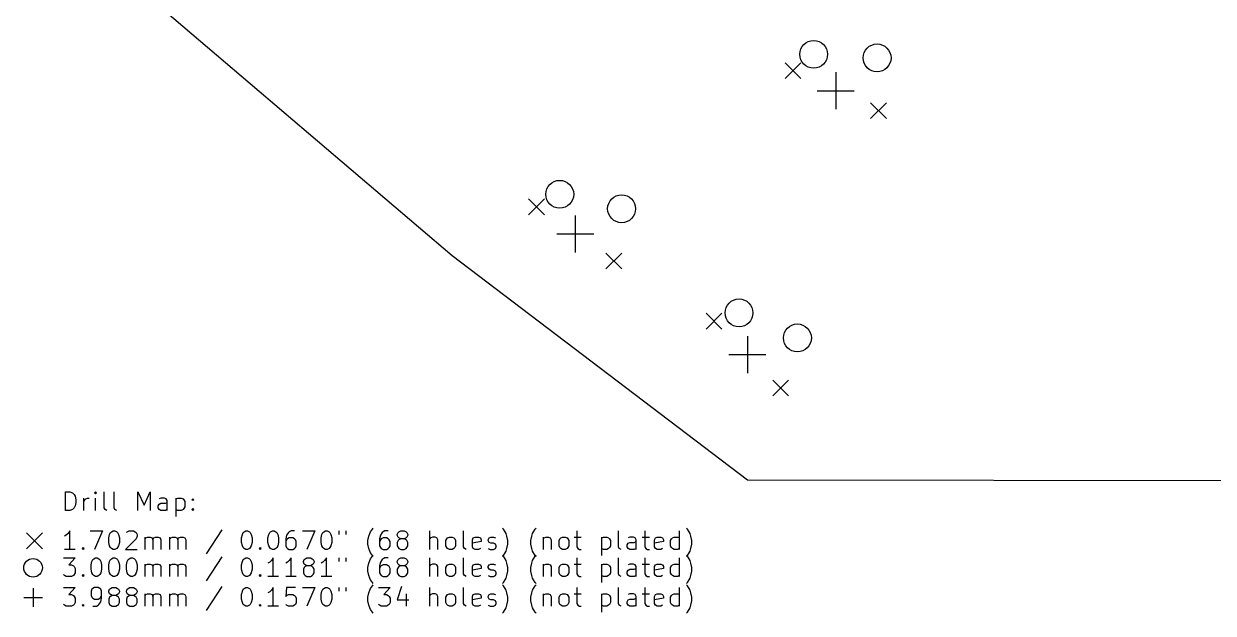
# Model space of a CAD drawing. Extents: x 13 to 269, y -174 to -43.
# Drawn here: x 12.7 to 140.7, y -174.2 to -110.7 of the extents above; entities that cross this region are included whole.
import ezdxf

# ---------------------------------------------------------------- set-up
doc = ezdxf.new("R2010")
doc.units = 0
doc.layers.add('BLACK', color=7, linetype='CONTINUOUS')

msp = doc.modelspace()

# ---------------------------------------------------------------- linework, layer by layer
at = {"layer": 'BLACK', "linetype": 'CONTINUOUS'}
for p, q in [((14.73, -98.14), (58.78, -135.69)), ((94.6242, -114.941), (96.326, -116.643)), ((96.326, -114.941), (94.6242, -116.643)), ((100.079, -115.945), (100.079, -119.933)), ((98.0852, -117.939), (102.073, -117.939)), ((103.832, -119.235), (105.534, -120.937)), ((105.534, -119.235), (103.832, -120.937)), ((67.0191, -129.589), (68.7209, -131.291)), ((68.7209, -129.589), (67.0191, -131.291)), ((72.0313, -131.36), (72.0313, -135.348)), ((70.0374, -133.354), (74.0252, -133.354)), ((58.78, -135.69), (90.57, -159.82)), ((75.3417, -135.417), (77.0435, -137.119)), ((77.0435, -135.417), (75.3417, -137.119)), ((86.1181, -141.897), (87.8199, -143.599)), ((87.8199, -141.897), (86.1181, -143.599)), ((90.5611, -144.346), (90.5611, -148.334)), ((88.5672, -146.34), (92.555, -146.34)), ((93.3023, -149.081), (95.0041, -150.783)), ((95.0041, -149.081), (93.3023, -150.783)), ((90.57, -159.82), (193.43, -159.93)), ((17.1562, -163.105), (17.1562, -161.105)), ((17.1562, -161.105), (17.6324, -161.105)), ((17.6324, -161.105), (17.9181, -161.2)), ((17.9181, -161.2), (18.1086, -161.391)), ((20.3943, -161.105), (20.299, -161.2)), ((20.299, -161.2), (20.3943, -161.296)), ((20.4895, -161.2), (20.3943, -161.105)), ((20.3943, -161.105), (20.3943, -161.296)), ((20.3943, -161.296), (20.4895, -161.2)), ((21.3467, -162.82), (21.3467, -161.105)), ((22.3943, -162.82), (22.3943, -161.105)), ((24.9657, -163.105), (24.9657, -161.105)), ((24.9657, -161.105), (25.6324, -162.534)), ((25.6324, -162.534), (26.299, -161.105)), ((26.299, -161.105), (26.299, -163.105)), ((18.1086, -161.391), (18.2038, -161.581)), ((18.2038, -161.581), (18.299, -161.962)), ((18.299, -162.248), (18.2038, -162.629)), ((18.299, -161.962), (18.299, -162.248)), ((19.1562, -163.105), (19.1562, -161.772)), ((19.1562, -162.153), (19.2514, -161.962)), ((19.2514, -161.962), (19.3467, -161.867)), ((19.3467, -161.867), (19.5371, -161.772)), ((19.5371, -161.772), (19.7276, -161.772)), ((20.3943, -163.105), (20.3943, -161.772)), ((27.1562, -162.629), (27.2514, -162.439)), ((27.4419, -161.772), (27.2514, -161.867)), ((27.2514, -162.439), (27.4419, -162.343)), ((27.8229, -161.772), (27.4419, -161.772)), ((27.4419, -162.343), (27.9181, -162.343)), ((28.0133, -161.867), (27.8229, -161.772)), ((27.9181, -162.343), (28.1086, -162.248)), ((28.1086, -162.058), (28.0133, -161.867)), ((28.1086, -163.105), (28.1086, -162.058)), ((29.061, -161.772), (29.061, -163.772)), ((29.061, -161.867), (29.2514, -161.772)), ((29.2514, -161.772), (29.6324, -161.772)), ((29.6324, -161.772), (29.8229, -161.867)), ((29.8229, -161.867), (29.9181, -161.962)), ((29.9181, -161.962), (30.0133, -162.153)), ((30.0133, -162.153), (30.0133, -162.724)), ((30.7752, -161.962), (30.8705, -161.867)), ((30.8705, -162.058), (30.7752, -161.962)), ((30.8705, -161.867), (30.9657, -161.962)), ((30.8705, -161.867), (30.8705, -162.058)), ((30.9657, -161.962), (30.8705, -162.058)), ((17.6324, -163.105), (17.1562, -163.105)), ((17.9181, -163.01), (17.6324, -163.105)), ((18.1086, -162.82), (17.9181, -163.01)), ((18.2038, -162.629), (18.1086, -162.82)), ((21.4419, -163.01), (21.3467, -162.82)), ((21.6324, -163.105), (21.4419, -163.01)), ((22.4895, -163.01), (22.3943, -162.82)), ((22.68, -163.105), (22.4895, -163.01)), ((27.1562, -162.82), (27.1562, -162.629)), ((27.2514, -163.01), (27.1562, -162.82)), ((27.4419, -163.105), (27.2514, -163.01)), ((27.9181, -163.105), (27.4419, -163.105)), ((28.1086, -163.01), (27.9181, -163.105)), ((29.2514, -163.105), (29.061, -163.01)), ((29.6324, -163.105), (29.2514, -163.105)), ((29.8229, -163.01), (29.6324, -163.105)), ((29.9181, -162.915), (29.8229, -163.01)), ((30.0133, -162.724), (29.9181, -162.915)), ((30.7752, -163.01), (30.8705, -162.915)), ((30.8705, -163.105), (30.7752, -163.01)), ((30.8705, -162.915), (30.9657, -163.01)), ((30.8705, -162.915), (30.8705, -163.105)), ((30.9657, -163.01), (30.8705, -163.105)), ((50.0133, -165.4), (50.2038, -165.115)), ((50.2038, -165.115), (50.2991, -165.02)), ((64.2991, -165.115), (64.2038, -165.02)), ((64.4895, -165.4), (64.2991, -165.115)), ((67.5371, -165.4), (67.7276, -165.115)), ((67.7276, -165.115), (67.8229, -165.02)), ((84.1086, -165.115), (84.0133, -165.02)), ((84.2991, -165.4), (84.1086, -165.115)), ((12.9782, -165.529), (14.68, -167.231)), ((14.68, -165.529), (12.9782, -167.231)), ((17.2514, -165.781), (17.061, -165.877)), ((17.4419, -165.591), (17.2514, -165.781)), ((17.6324, -165.305), (17.4419, -165.591)), ((17.6324, -167.305), (17.6324, -165.305)), ((19.8229, -165.305), (21.1562, -165.305)), ((21.1562, -165.305), (20.299, -167.305)), ((21.8229, -166.067), (21.9181, -165.686)), ((21.8229, -166.543), (21.8229, -166.067)), ((21.9181, -165.686), (22.0133, -165.496)), ((22.0133, -165.496), (22.1086, -165.4)), ((22.1086, -165.4), (22.299, -165.305)), ((22.299, -165.305), (22.4895, -165.305)), ((22.4895, -165.305), (22.68, -165.4)), ((22.68, -165.4), (22.7752, -165.496)), ((22.7752, -165.496), (22.8705, -165.686)), ((22.8705, -165.686), (22.9657, -166.067)), ((22.9657, -166.067), (22.9657, -166.543)), ((24.7752, -166.162), (23.6324, -167.305)), ((23.7276, -165.496), (23.8229, -165.4)), ((23.8229, -165.4), (24.0133, -165.305)), ((24.0133, -165.305), (24.4895, -165.305)), ((24.4895, -165.305), (24.68, -165.4)), ((24.68, -165.4), (24.7752, -165.496)), ((24.7752, -165.496), (24.8705, -165.686)), ((24.8705, -165.877), (24.7752, -166.162)), ((24.8705, -165.686), (24.8705, -165.877)), ((25.7276, -167.305), (25.7276, -165.972)), ((25.7276, -166.162), (25.8229, -166.067)), ((25.8229, -166.067), (26.0133, -165.972)), ((26.0133, -165.972), (26.299, -165.972)), ((26.299, -165.972), (26.4895, -166.067)), ((26.4895, -166.067), (26.5848, -166.258)), ((26.5848, -166.258), (26.68, -166.067)), ((26.5848, -166.258), (26.5848, -167.305)), ((26.68, -166.067), (26.8705, -165.972)), ((26.8705, -165.972), (27.1562, -165.972)), ((27.1562, -165.972), (27.3467, -166.067)), ((27.3467, -166.067), (27.4419, -166.258)), ((27.4419, -166.258), (27.4419, -167.305)), ((28.3943, -167.305), (28.3943, -165.972)), ((28.3943, -166.162), (28.4895, -166.067)), ((28.4895, -166.067), (28.68, -165.972)), ((28.68, -165.972), (28.9657, -165.972)), ((28.9657, -165.972), (29.1562, -166.067)), ((29.1562, -166.067), (29.2514, -166.258)), ((29.2514, -166.258), (29.3467, -166.067)), ((29.2514, -166.258), (29.2514, -167.305)), ((29.3467, -166.067), (29.5371, -165.972)), ((29.5371, -165.972), (29.8229, -165.972)), ((29.8229, -165.972), (30.0133, -166.067)), ((30.0133, -166.067), (30.1086, -166.258)), ((30.1086, -166.258), (30.1086, -167.305)), ((34.0133, -165.21), (32.299, -167.781)), ((36.1086, -166.067), (36.2038, -165.686)), ((36.1086, -166.543), (36.1086, -166.067)), ((36.2038, -165.686), (36.299, -165.496)), ((36.299, -165.496), (36.3943, -165.4)), ((36.3943, -165.4), (36.5848, -165.305)), ((36.5848, -165.305), (36.7752, -165.305)), ((36.7752, -165.305), (36.9657, -165.4)), ((36.9657, -165.4), (37.061, -165.496)), ((37.061, -165.496), (37.1562, -165.686)), ((37.1562, -165.686), (37.2514, -166.067)), ((37.2514, -166.067), (37.2514, -166.543)), ((38.9657, -166.067), (39.061, -165.686)), ((38.9657, -166.543), (38.9657, -166.067)), ((39.061, -165.686), (39.1562, -165.496)), ((39.1562, -165.496), (39.2514, -165.4)), ((39.2514, -165.4), (39.4419, -165.305)), ((39.4419, -165.305), (39.6324, -165.305)), ((39.6324, -165.305), (39.8229, -165.4)), ((39.8229, -165.4), (39.9181, -165.496)), ((39.9181, -165.496), (40.0133, -165.686)), ((40.0133, -165.686), (40.1086, -166.067)), ((40.1086, -166.067), (40.1086, -166.543)), ((40.9657, -165.781), (40.8705, -166.162)), ((40.8705, -166.162), (40.8705, -166.924)), ((40.9657, -166.258), (40.8705, -166.448)), ((41.1562, -165.496), (40.9657, -165.781)), ((41.061, -166.162), (40.9657, -166.258)), ((41.2514, -166.067), (41.061, -166.162)), ((41.2514, -165.4), (41.1562, -165.496)), ((41.4419, -165.305), (41.2514, -165.4)), ((41.6324, -166.067), (41.2514, -166.067)), ((41.8229, -165.305), (41.4419, -165.305)), ((41.8229, -166.162), (41.6324, -166.067)), ((41.9181, -166.258), (41.8229, -166.162)), ((42.0133, -166.448), (41.9181, -166.258)), ((42.68, -165.305), (44.0133, -165.305)), ((44.0133, -165.305), (43.1562, -167.305)), ((44.68, -166.067), (44.7752, -165.686)), ((44.68, -166.543), (44.68, -166.067)), ((44.7752, -165.686), (44.8705, -165.496)), ((44.8705, -165.496), (44.9657, -165.4)), ((44.9657, -165.4), (45.1562, -165.305)), ((45.1562, -165.305), (45.3467, -165.305)), ((45.3467, -165.305), (45.5371, -165.4)), ((45.5371, -165.4), (45.6324, -165.496)), ((45.6324, -165.496), (45.7276, -165.686)), ((45.7276, -165.686), (45.8229, -166.067)), ((45.8229, -166.067), (45.8229, -166.543)), ((46.5848, -165.305), (46.5848, -165.686)), ((47.3467, -165.305), (47.3467, -165.686)), ((49.7276, -166.353), (49.8229, -165.877)), ((49.7276, -166.734), (49.7276, -166.353)), ((49.8229, -165.877), (49.9181, -165.591)), ((49.9181, -165.591), (50.0133, -165.4)), ((51.061, -165.781), (50.9657, -166.162)), ((50.9657, -166.162), (50.9657, -166.924)), ((51.061, -166.258), (50.9657, -166.448)), ((51.2514, -165.496), (51.061, -165.781)), ((51.1562, -166.162), (51.061, -166.258)), ((51.3467, -166.067), (51.1562, -166.162)), ((51.3467, -165.4), (51.2514, -165.496)), ((51.5371, -165.305), (51.3467, -165.4)), ((51.7276, -166.067), (51.3467, -166.067)), ((51.9181, -165.305), (51.5371, -165.305)), ((51.9181, -166.162), (51.7276, -166.067)), ((52.0133, -166.258), (51.9181, -166.162)), ((52.1086, -166.448), (52.0133, -166.258)), ((52.8705, -165.686), (52.9657, -165.496)), ((52.8705, -165.781), (52.8705, -165.686)), ((52.9657, -165.972), (52.8705, -165.781)), ((52.9657, -166.353), (52.8705, -166.543)), ((52.9657, -165.496), (53.061, -165.4)), ((53.061, -166.067), (52.9657, -165.972)), ((53.061, -166.258), (52.9657, -166.353)), ((53.061, -165.4), (53.2514, -165.305)), ((53.2514, -166.162), (53.061, -166.067)), ((53.2514, -166.162), (53.061, -166.258)), ((53.2514, -165.305), (53.6324, -165.305)), ((53.6324, -166.162), (53.2514, -166.162)), ((53.6324, -165.305), (53.8229, -165.4)), ((53.8229, -166.067), (53.6324, -166.162)), ((53.8229, -166.258), (53.6324, -166.162)), ((53.8229, -165.4), (53.9181, -165.496)), ((53.9181, -165.972), (53.8229, -166.067)), ((53.9181, -166.353), (53.8229, -166.258)), ((53.9181, -165.496), (54.0133, -165.686)), ((54.0133, -165.781), (53.9181, -165.972)), ((54.0133, -166.543), (53.9181, -166.353)), ((54.0133, -165.686), (54.0133, -165.781)), ((56.3943, -167.305), (56.3943, -165.305)), ((56.4895, -166.067), (56.3943, -166.162)), ((56.68, -165.972), (56.4895, -166.067)), ((56.9657, -165.972), (56.68, -165.972)), ((57.1562, -166.067), (56.9657, -165.972)), ((57.2514, -166.258), (57.1562, -166.067)), ((57.2514, -167.305), (57.2514, -166.258)), ((58.1086, -166.353), (58.2038, -166.162)), ((58.1086, -166.924), (58.1086, -166.353)), ((58.2038, -166.162), (58.2991, -166.067)), ((58.2991, -166.067), (58.4895, -165.972)), ((58.4895, -165.972), (58.7752, -165.972)), ((58.7752, -165.972), (58.9657, -166.067)), ((58.9657, -166.067), (59.061, -166.162)), ((59.061, -166.162), (59.1562, -166.353)), ((59.1562, -166.353), (59.1562, -166.924)), ((60.0133, -167.02), (60.0133, -165.305)), ((60.9657, -166.258), (61.061, -166.067)), ((60.9657, -167.02), (60.9657, -166.258)), ((61.061, -166.067), (61.2514, -165.972)), ((61.2514, -165.972), (61.6324, -165.972)), ((61.6324, -165.972), (61.8229, -166.067)), ((61.8229, -166.067), (61.9181, -166.258)), ((61.9181, -166.258), (61.9181, -166.448)), ((62.68, -166.258), (62.7752, -166.067)), ((62.68, -166.353), (62.68, -166.258)), ((62.7752, -166.543), (62.68, -166.353)), ((62.7752, -166.067), (62.9657, -165.972)), ((62.9657, -165.972), (63.2514, -165.972)), ((63.2514, -165.972), (63.4419, -166.067)), ((64.5848, -165.591), (64.4895, -165.4)), ((64.68, -165.877), (64.5848, -165.591)), ((64.7752, -166.353), (64.68, -165.877)), ((64.7752, -166.734), (64.7752, -166.353)), ((67.2514, -166.353), (67.3467, -165.877)), ((67.2514, -166.734), (67.2514, -166.353)), ((67.3467, -165.877), (67.4419, -165.591)), ((67.4419, -165.591), (67.5371, -165.4)), ((68.5848, -165.972), (68.5848, -167.305)), ((68.5848, -166.162), (68.68, -166.067)), ((68.68, -166.067), (68.8705, -165.972)), ((68.8705, -165.972), (69.1562, -165.972)), ((69.1562, -165.972), (69.3467, -166.067)), ((69.3467, -166.067), (69.4419, -166.258)), ((69.4419, -166.258), (69.4419, -167.305)), ((70.2991, -166.353), (70.3943, -166.162)), ((70.2991, -166.924), (70.2991, -166.353)), ((70.3943, -166.162), (70.4895, -166.067)), ((70.4895, -166.067), (70.68, -165.972)), ((70.68, -165.972), (70.9657, -165.972)), ((70.9657, -165.972), (71.1562, -166.067)), ((71.1562, -166.067), (71.2514, -166.162)), ((71.2514, -166.162), (71.3467, -166.353)), ((71.3467, -166.353), (71.3467, -166.924)), ((71.9181, -165.972), (72.68, -165.972)), ((72.2038, -165.305), (72.2038, -167.02)), ((74.8705, -165.972), (74.8705, -167.972)), ((74.8705, -166.067), (75.061, -165.972)), ((75.061, -165.972), (75.4419, -165.972)), ((75.4419, -165.972), (75.6324, -166.067)), ((75.6324, -166.067), (75.7276, -166.162)), ((75.7276, -166.162), (75.8229, -166.353)), ((75.8229, -166.353), (75.8229, -166.924)), ((76.68, -167.02), (76.68, -165.305)), ((77.9181, -165.972), (77.7276, -166.067)), ((78.2991, -165.972), (77.9181, -165.972)), ((78.4895, -166.067), (78.2991, -165.972)), ((78.5848, -166.258), (78.4895, -166.067)), ((78.5848, -167.305), (78.5848, -166.258)), ((79.2514, -165.972), (80.0133, -165.972)), ((79.5371, -165.305), (79.5371, -167.02)), ((80.5848, -166.258), (80.68, -166.067)), ((80.5848, -167.02), (80.5848, -166.258)), ((80.68, -166.067), (80.8705, -165.972)), ((80.8705, -165.972), (81.2514, -165.972)), ((81.2514, -165.972), (81.4419, -166.067)), ((81.4419, -166.067), (81.5371, -166.258)), ((81.5371, -166.258), (81.5371, -166.448)), ((82.2991, -166.353), (82.3943, -166.162)), ((82.2991, -166.924), (82.2991, -166.353)), ((82.3943, -166.162), (82.4895, -166.067)), ((82.4895, -166.067), (82.68, -165.972)), ((82.68, -165.972), (83.061, -165.972)), ((83.061, -165.972), (83.2514, -166.067)), ((83.2514, -167.305), (83.2514, -165.305)), ((84.3943, -165.591), (84.2991, -165.4)), ((84.4895, -165.877), (84.3943, -165.591)), ((84.5848, -166.353), (84.4895, -165.877)), ((84.5848, -166.734), (84.5848, -166.353)), ((18.2038, -167.305), (17.061, -167.305)), ((18.9657, -167.21), (19.061, -167.115)), ((19.061, -167.305), (18.9657, -167.21)), ((19.061, -167.115), (19.1562, -167.21)), ((19.061, -167.115), (19.061, -167.305)), ((19.1562, -167.21), (19.061, -167.305)), ((21.9181, -166.924), (21.8229, -166.543)), ((22.0133, -167.115), (21.9181, -166.924)), ((22.1086, -167.21), (22.0133, -167.115)), ((22.299, -167.305), (22.1086, -167.21)), ((22.4895, -167.305), (22.299, -167.305)), ((22.68, -167.21), (22.4895, -167.305)), ((22.7752, -167.115), (22.68, -167.21)), ((22.8705, -166.924), (22.7752, -167.115)), ((22.9657, -166.543), (22.8705, -166.924)), ((23.6324, -167.305), (24.8705, -167.305)), ((36.2038, -166.924), (36.1086, -166.543)), ((36.299, -167.115), (36.2038, -166.924)), ((36.3943, -167.21), (36.299, -167.115)), ((36.5848, -167.305), (36.3943, -167.21)), ((36.7752, -167.305), (36.5848, -167.305)), ((36.9657, -167.21), (36.7752, -167.305)), ((37.061, -167.115), (36.9657, -167.21)), ((37.1562, -166.924), (37.061, -167.115)), ((37.2514, -166.543), (37.1562, -166.924)), ((38.0133, -167.21), (38.1086, -167.115)), ((38.1086, -167.305), (38.0133, -167.21)), ((38.1086, -167.115), (38.2038, -167.21)), ((38.1086, -167.115), (38.1086, -167.305)), ((38.2038, -167.21), (38.1086, -167.305)), ((39.061, -166.924), (38.9657, -166.543)), ((39.1562, -167.115), (39.061, -166.924)), ((39.2514, -167.21), (39.1562, -167.115)), ((39.4419, -167.305), (39.2514, -167.21)), ((39.6324, -167.305), (39.4419, -167.305)), ((39.8229, -167.21), (39.6324, -167.305)), ((39.9181, -167.115), (39.8229, -167.21)), ((40.0133, -166.924), (39.9181, -167.115)), ((40.1086, -166.543), (40.0133, -166.924)), ((40.8705, -166.924), (40.9657, -167.115)), ((40.9657, -167.115), (41.061, -167.21)), ((41.061, -167.21), (41.2514, -167.305)), ((41.2514, -167.305), (41.6324, -167.305)), ((41.6324, -167.305), (41.8229, -167.21)), ((41.8229, -167.21), (41.9181, -167.115)), ((41.9181, -167.115), (42.0133, -166.924)), ((42.0133, -166.924), (42.0133, -166.448)), ((44.7752, -166.924), (44.68, -166.543)), ((44.8705, -167.115), (44.7752, -166.924)), ((44.9657, -167.21), (44.8705, -167.115)), ((45.1562, -167.305), (44.9657, -167.21)), ((45.3467, -167.305), (45.1562, -167.305)), ((45.5371, -167.21), (45.3467, -167.305)), ((45.6324, -167.115), (45.5371, -167.21)), ((45.7276, -166.924), (45.6324, -167.115)), ((45.8229, -166.543), (45.7276, -166.924)), ((49.8229, -167.21), (49.7276, -166.734)), ((49.9181, -167.496), (49.8229, -167.21)), ((50.0133, -167.686), (49.9181, -167.496)), ((50.2038, -167.972), (50.0133, -167.686)), ((50.9657, -166.924), (51.061, -167.115)), ((51.061, -167.115), (51.1562, -167.21)), ((51.1562, -167.21), (51.3467, -167.305)), ((51.3467, -167.305), (51.7276, -167.305)), ((51.7276, -167.305), (51.9181, -167.21)), ((51.9181, -167.21), (52.0133, -167.115)), ((52.0133, -167.115), (52.1086, -166.924)), ((52.1086, -166.924), (52.1086, -166.448)), ((52.8705, -166.543), (52.8705, -166.924)), ((52.8705, -166.924), (52.9657, -167.115)), ((52.9657, -167.115), (53.061, -167.21)), ((53.061, -167.21), (53.2514, -167.305)), ((53.2514, -167.305), (53.6324, -167.305)), ((53.6324, -167.305), (53.8229, -167.21)), ((53.8229, -167.21), (53.9181, -167.115)), ((53.9181, -167.115), (54.0133, -166.924)), ((54.0133, -166.924), (54.0133, -166.543)), ((58.2038, -167.115), (58.1086, -166.924)), ((58.2991, -167.21), (58.2038, -167.115)), ((58.4895, -167.305), (58.2991, -167.21)), ((58.7752, -167.305), (58.4895, -167.305)), ((58.9657, -167.21), (58.7752, -167.305)), ((59.061, -167.115), (58.9657, -167.21)), ((59.1562, -166.924), (59.061, -167.115)), ((60.1086, -167.21), (60.0133, -167.02)), ((60.2991, -167.305), (60.1086, -167.21)), ((61.9181, -166.448), (60.9657, -166.639)), ((61.061, -167.21), (60.9657, -167.02)), ((61.2514, -167.305), (61.061, -167.21)), ((61.6324, -167.305), (61.2514, -167.305)), ((61.8229, -167.21), (61.6324, -167.305)), ((62.68, -167.21), (62.8705, -167.305)), ((62.9657, -166.639), (62.7752, -166.543)), ((62.8705, -167.305), (63.2514, -167.305)), ((63.2514, -166.639), (62.9657, -166.639)), ((63.4419, -166.734), (63.2514, -166.639)), ((63.2514, -167.305), (63.4419, -167.21)), ((63.5371, -166.924), (63.4419, -166.734)), ((63.4419, -167.21), (63.5371, -167.02)), ((63.5371, -167.02), (63.5371, -166.924)), ((64.2991, -167.972), (64.4895, -167.686)), ((64.4895, -167.686), (64.5848, -167.496)), ((64.5848, -167.496), (64.68, -167.21)), ((64.68, -167.21), (64.7752, -166.734)), ((67.3467, -167.21), (67.2514, -166.734)), ((67.4419, -167.496), (67.3467, -167.21)), ((67.5371, -167.686), (67.4419, -167.496)), ((67.7276, -167.972), (67.5371, -167.686)), ((70.3943, -167.115), (70.2991, -166.924)), ((70.4895, -167.21), (70.3943, -167.115)), ((70.68, -167.305), (70.4895, -167.21)), ((70.9657, -167.305), (70.68, -167.305)), ((71.1562, -167.21), (70.9657, -167.305)), ((71.2514, -167.115), (71.1562, -167.21)), ((71.3467, -166.924), (71.2514, -167.115)), ((72.2038, -167.02), (72.2991, -167.21)), ((72.2991, -167.21), (72.4895, -167.305)), ((72.4895, -167.305), (72.68, -167.305)), ((75.061, -167.305), (74.8705, -167.21)), ((75.4419, -167.305), (75.061, -167.305)), ((75.6324, -167.21), (75.4419, -167.305)), ((75.7276, -167.115), (75.6324, -167.21)), ((75.8229, -166.924), (75.7276, -167.115)), ((76.7752, -167.21), (76.68, -167.02)), ((76.9657, -167.305), (76.7752, -167.21)), ((77.6324, -166.829), (77.7276, -166.639)), ((77.6324, -167.02), (77.6324, -166.829)), ((77.7276, -167.21), (77.6324, -167.02)), ((77.7276, -166.639), (77.9181, -166.543)), ((77.9181, -167.305), (77.7276, -167.21)), ((77.9181, -166.543), (78.3943, -166.543)), ((78.3943, -167.305), (77.9181, -167.305)), ((78.3943, -166.543), (78.5848, -166.448)), ((78.5848, -167.21), (78.3943, -167.305)), ((79.5371, -167.02), (79.6324, -167.21)), ((79.6324, -167.21), (79.8229, -167.305)), ((79.8229, -167.305), (80.0133, -167.305)), ((81.5371, -166.448), (80.5848, -166.639)), ((80.68, -167.21), (80.5848, -167.02)), ((80.8705, -167.305), (80.68, -167.21)), ((81.2514, -167.305), (80.8705, -167.305)), ((81.4419, -167.21), (81.2514, -167.305)), ((82.3943, -167.115), (82.2991, -166.924)), ((82.4895, -167.21), (82.3943, -167.115)), ((82.68, -167.305), (82.4895, -167.21)), ((83.061, -167.305), (82.68, -167.305)), ((83.2514, -167.21), (83.061, -167.305)), ((84.1086, -167.972), (84.2991, -167.686)), ((84.2991, -167.686), (84.3943, -167.496)), ((84.3943, -167.496), (84.4895, -167.21)), ((84.4895, -167.21), (84.5848, -166.734)), ((16.9657, -168.207), (18.2038, -168.207)), ((18.2038, -168.207), (17.5371, -168.969)), ((17.5371, -168.969), (17.8229, -168.969)), ((17.8229, -168.969), (18.0133, -169.064)), ((19.9181, -168.969), (20.0133, -168.588)), ((19.9181, -169.445), (19.9181, -168.969)), ((20.0133, -168.588), (20.1086, -168.398)), ((20.1086, -168.398), (20.2038, -168.302)), ((20.2038, -168.302), (20.3943, -168.207)), ((20.3943, -168.207), (20.5848, -168.207)), ((20.5848, -168.207), (20.7752, -168.302)), ((20.7752, -168.302), (20.8705, -168.398)), ((20.8705, -168.398), (20.9657, -168.588)), ((20.9657, -168.588), (21.061, -168.969)), ((21.061, -168.969), (21.061, -169.445)), ((21.8229, -168.969), (21.9181, -168.588)), ((21.8229, -169.445), (21.8229, -168.969)), ((21.9181, -168.588), (22.0133, -168.398)), ((22.0133, -168.398), (22.1086, -168.302)), ((22.1086, -168.302), (22.299, -168.207)), ((22.299, -168.207), (22.4895, -168.207)), ((22.4895, -168.207), (22.68, -168.302)), ((22.68, -168.302), (22.7752, -168.398)), ((22.7752, -168.398), (22.8705, -168.588)), ((22.8705, -168.588), (22.9657, -168.969)), ((22.9657, -168.969), (22.9657, -169.445)), ((23.7276, -168.969), (23.8229, -168.588)), ((23.7276, -169.445), (23.7276, -168.969)), ((23.8229, -168.588), (23.9181, -168.398)), ((23.9181, -168.398), (24.0133, -168.302)), ((24.0133, -168.302), (24.2038, -168.207)), ((24.2038, -168.207), (24.3943, -168.207)), ((24.3943, -168.207), (24.5848, -168.302)), ((24.5848, -168.302), (24.68, -168.398)), ((24.68, -168.398), (24.7752, -168.588)), ((24.7752, -168.588), (24.8705, -168.969)), ((24.8705, -168.969), (24.8705, -169.445)), ((25.7276, -170.207), (25.7276, -168.874)), ((25.7276, -169.064), (25.8229, -168.969)), ((25.8229, -168.969), (26.0133, -168.874)), ((26.0133, -168.874), (26.299, -168.874)), ((26.299, -168.874), (26.4895, -168.969)), ((26.4895, -168.969), (26.5848, -169.159)), ((26.5848, -169.159), (26.68, -168.969)), ((26.68, -168.969), (26.8705, -168.874)), ((26.8705, -168.874), (27.1562, -168.874)), ((27.1562, -168.874), (27.3467, -168.969)), ((27.3467, -168.969), (27.4419, -169.159)), ((28.3943, -170.207), (28.3943, -168.874)), ((28.3943, -169.064), (28.4895, -168.969)), ((28.4895, -168.969), (28.68, -168.874)), ((28.68, -168.874), (28.9657, -168.874)), ((28.9657, -168.874), (29.1562, -168.969)), ((29.1562, -168.969), (29.2514, -169.159)), ((29.2514, -169.159), (29.3467, -168.969)), ((29.3467, -168.969), (29.5371, -168.874)), ((29.5371, -168.874), (29.8229, -168.874)), ((29.8229, -168.874), (30.0133, -168.969)), ((30.0133, -168.969), (30.1086, -169.159)), ((34.0133, -168.112), (32.299, -170.683)), ((36.1086, -168.969), (36.2038, -168.588)), ((36.1086, -169.445), (36.1086, -168.969)), ((36.2038, -168.588), (36.299, -168.398)), ((36.299, -168.398), (36.3943, -168.302)), ((36.3943, -168.302), (36.5848, -168.207)), ((36.5848, -168.207), (36.7752, -168.207)), ((36.7752, -168.207), (36.9657, -168.302)), ((36.9657, -168.302), (37.061, -168.398)), ((37.061, -168.398), (37.1562, -168.588)), ((37.1562, -168.588), (37.2514, -168.969)), ((37.2514, -168.969), (37.2514, -169.445)), ((39.1562, -168.683), (38.9657, -168.778)), ((39.3467, -168.493), (39.1562, -168.683)), ((39.5371, -168.207), (39.3467, -168.493)), ((39.5371, -170.207), (39.5371, -168.207)), ((41.061, -168.683), (40.8705, -168.778)), ((41.2514, -168.493), (41.061, -168.683)), ((41.4419, -168.207), (41.2514, -168.493)), ((41.4419, -170.207), (41.4419, -168.207)), ((42.7752, -168.588), (42.8705, -168.398)), ((42.7752, -168.683), (42.7752, -168.588)), ((42.8705, -168.874), (42.7752, -168.683)), ((42.8705, -168.398), (42.9657, -168.302)), ((42.9657, -168.969), (42.8705, -168.874)), ((42.9657, -168.302), (43.1562, -168.207)), ((43.1562, -169.064), (42.9657, -168.969)), ((43.1562, -168.207), (43.5371, -168.207)), ((43.5371, -168.207), (43.7276, -168.302)), ((43.7276, -168.969), (43.5371, -169.064)), ((43.7276, -168.302), (43.8229, -168.398)), ((43.8229, -168.874), (43.7276, -168.969)), ((43.8229, -168.398), (43.9181, -168.588)), ((43.9181, -168.683), (43.8229, -168.874)), ((43.9181, -168.588), (43.9181, -168.683)), ((44.8705, -168.683), (44.68, -168.778)), ((45.061, -168.493), (44.8705, -168.683)), ((45.2514, -168.207), (45.061, -168.493)), ((45.2514, -170.207), (45.2514, -168.207)), ((46.5848, -168.207), (46.5848, -168.588)), ((47.3467, -168.207), (47.3467, -168.588)), ((49.7276, -169.255), (49.8229, -168.778)), ((49.8229, -168.778), (49.9181, -168.493)), ((49.9181, -168.493), (50.0133, -168.302)), ((50.0133, -168.302), (50.2038, -168.017)), ((50.2038, -168.017), (50.2991, -167.921)), ((50.2991, -168.067), (50.2038, -167.972)), ((51.061, -168.683), (50.9657, -169.064)), ((51.2514, -168.398), (51.061, -168.683)), ((51.3467, -168.969), (51.1562, -169.064)), ((51.3467, -168.302), (51.2514, -168.398)), ((51.5371, -168.207), (51.3467, -168.302)), ((51.7276, -168.969), (51.3467, -168.969)), ((51.9181, -168.207), (51.5371, -168.207)), ((51.9181, -169.064), (51.7276, -168.969)), ((52.8705, -168.588), (52.9657, -168.398)), ((52.8705, -168.683), (52.8705, -168.588)), ((52.9657, -168.874), (52.8705, -168.683)), ((52.9657, -168.398), (53.061, -168.302)), ((53.061, -168.969), (52.9657, -168.874)), ((53.061, -168.302), (53.2514, -168.207)), ((53.2514, -169.064), (53.061, -168.969)), ((53.2514, -168.207), (53.6324, -168.207)), ((53.6324, -168.207), (53.8229, -168.302)), ((53.8229, -168.969), (53.6324, -169.064)), ((53.8229, -168.302), (53.9181, -168.398)), ((53.9181, -168.874), (53.8229, -168.969)), ((53.9181, -168.398), (54.0133, -168.588)), ((54.0133, -168.683), (53.9181, -168.874)), ((54.0133, -168.588), (54.0133, -168.683)), ((56.3943, -170.207), (56.3943, -168.207)), ((56.4895, -168.969), (56.3943, -169.064)), ((56.68, -168.874), (56.4895, -168.969)), ((56.9657, -168.874), (56.68, -168.874)), ((57.1562, -168.969), (56.9657, -168.874)), ((57.2514, -169.159), (57.1562, -168.969)), ((58.2038, -169.064), (58.2991, -168.969)), ((58.2991, -168.969), (58.4895, -168.874)), ((58.4895, -168.874), (58.7752, -168.874)), ((58.7752, -168.874), (58.9657, -168.969)), ((58.9657, -168.969), (59.061, -169.064)), ((60.0133, -169.921), (60.0133, -168.207)), ((60.9657, -169.159), (61.061, -168.969)), ((61.061, -168.969), (61.2514, -168.874)), ((61.2514, -168.874), (61.6324, -168.874)), ((61.6324, -168.874), (61.8229, -168.969)), ((61.8229, -168.969), (61.9181, -169.159)), ((62.68, -169.159), (62.7752, -168.969)), ((62.7752, -168.969), (62.9657, -168.874)), ((62.9657, -168.874), (63.2514, -168.874)), ((63.2514, -168.874), (63.4419, -168.969)), ((64.2991, -168.017), (64.2038, -167.921)), ((64.2038, -168.067), (64.2991, -167.972)), ((64.4895, -168.302), (64.2991, -168.017)), ((64.5848, -168.493), (64.4895, -168.302)), ((64.68, -168.778), (64.5848, -168.493)), ((64.7752, -169.255), (64.68, -168.778)), ((67.2514, -169.255), (67.3467, -168.778)), ((67.3467, -168.778), (67.4419, -168.493)), ((67.4419, -168.493), (67.5371, -168.302)), ((67.5371, -168.302), (67.7276, -168.017)), ((67.7276, -168.017), (67.8229, -167.921)), ((67.8229, -168.067), (67.7276, -167.972)), ((68.5848, -168.874), (68.5848, -170.207)), ((68.5848, -169.064), (68.68, -168.969)), ((68.68, -168.969), (68.8705, -168.874)), ((68.8705, -168.874), (69.1562, -168.874)), ((69.1562, -168.874), (69.3467, -168.969)), ((69.3467, -168.969), (69.4419, -169.159)), ((70.3943, -169.064), (70.4895, -168.969)), ((70.4895, -168.969), (70.68, -168.874)), ((70.68, -168.874), (70.9657, -168.874)), ((70.9657, -168.874), (71.1562, -168.969)), ((71.1562, -168.969), (71.2514, -169.064)), ((71.9181, -168.874), (72.68, -168.874)), ((72.2038, -168.207), (72.2038, -169.921)), ((74.8705, -168.874), (74.8705, -170.874)), ((74.8705, -168.969), (75.061, -168.874)), ((75.061, -168.874), (75.4419, -168.874)), ((75.4419, -168.874), (75.6324, -168.969)), ((75.6324, -168.969), (75.7276, -169.064)), ((76.68, -169.921), (76.68, -168.207)), ((77.9181, -168.874), (77.7276, -168.969)), ((78.2991, -168.874), (77.9181, -168.874)), ((78.4895, -168.969), (78.2991, -168.874)), ((78.5848, -169.159), (78.4895, -168.969)), ((79.2514, -168.874), (80.0133, -168.874)), ((79.5371, -168.207), (79.5371, -169.921)), ((80.5848, -169.159), (80.68, -168.969)), ((80.68, -168.969), (80.8705, -168.874)), ((80.8705, -168.874), (81.2514, -168.874)), ((81.2514, -168.874), (81.4419, -168.969)), ((81.4419, -168.969), (81.5371, -169.159)), ((82.3943, -169.064), (82.4895, -168.969)), ((82.4895, -168.969), (82.68, -168.874)), ((82.68, -168.874), (83.061, -168.874)), ((83.061, -168.874), (83.2514, -168.969)), ((83.2514, -170.207), (83.2514, -168.207)), ((84.1086, -168.017), (84.0133, -167.921)), ((84.0133, -168.067), (84.1086, -167.972)), ((84.2991, -168.302), (84.1086, -168.017)), ((84.3943, -168.493), (84.2991, -168.302)), ((84.4895, -168.778), (84.3943, -168.493)), ((84.5848, -169.255), (84.4895, -168.778)), ((17.061, -170.112), (16.9657, -170.017)), ((17.2514, -170.207), (17.061, -170.112)), ((17.8229, -170.207), (17.2514, -170.207)), ((18.0133, -170.112), (17.8229, -170.207)), ((18.0133, -169.064), (18.1086, -169.159)), ((18.1086, -170.017), (18.0133, -170.112)), ((18.1086, -169.159), (18.2038, -169.35)), ((18.2038, -169.826), (18.1086, -170.017)), ((18.2038, -169.35), (18.2038, -169.826)), ((18.9657, -170.112), (19.061, -170.017)), ((19.061, -170.207), (18.9657, -170.112)), ((19.061, -170.017), (19.1562, -170.112)), ((19.061, -170.017), (19.061, -170.207)), ((19.1562, -170.112), (19.061, -170.207)), ((20.0133, -169.826), (19.9181, -169.445)), ((20.1086, -170.017), (20.0133, -169.826)), ((20.2038, -170.112), (20.1086, -170.017)), ((20.3943, -170.207), (20.2038, -170.112)), ((20.5848, -170.207), (20.3943, -170.207)), ((20.7752, -170.112), (20.5848, -170.207)), ((20.8705, -170.017), (20.7752, -170.112)), ((20.9657, -169.826), (20.8705, -170.017)), ((21.061, -169.445), (20.9657, -169.826)), ((21.9181, -169.826), (21.8229, -169.445)), ((22.0133, -170.017), (21.9181, -169.826)), ((22.1086, -170.112), (22.0133, -170.017)), ((22.299, -170.207), (22.1086, -170.112)), ((22.4895, -170.207), (22.299, -170.207)), ((22.68, -170.112), (22.4895, -170.207)), ((22.7752, -170.017), (22.68, -170.112)), ((22.8705, -169.826), (22.7752, -170.017)), ((22.9657, -169.445), (22.8705, -169.826)), ((23.8229, -169.826), (23.7276, -169.445)), ((23.9181, -170.017), (23.8229, -169.826)), ((24.0133, -170.112), (23.9181, -170.017)), ((24.2038, -170.207), (24.0133, -170.112)), ((24.3943, -170.207), (24.2038, -170.207)), ((24.5848, -170.112), (24.3943, -170.207)), ((24.68, -170.017), (24.5848, -170.112)), ((24.7752, -169.826), (24.68, -170.017)), ((24.8705, -169.445), (24.7752, -169.826)), ((26.5848, -169.159), (26.5848, -170.207)), ((27.4419, -169.159), (27.4419, -170.207)), ((29.2514, -169.159), (29.2514, -170.207)), ((30.1086, -169.159), (30.1086, -170.207)), ((36.2038, -169.826), (36.1086, -169.445)), ((36.299, -170.017), (36.2038, -169.826)), ((36.3943, -170.112), (36.299, -170.017)), ((36.5848, -170.207), (36.3943, -170.112)), ((36.7752, -170.207), (36.5848, -170.207)), ((36.9657, -170.112), (36.7752, -170.207)), ((37.061, -170.017), (36.9657, -170.112)), ((37.1562, -169.826), (37.061, -170.017)), ((37.2514, -169.445), (37.1562, -169.826)), ((38.0133, -170.112), (38.1086, -170.017)), ((38.1086, -170.207), (38.0133, -170.112)), ((38.1086, -170.017), (38.2038, -170.112)), ((38.1086, -170.017), (38.1086, -170.207)), ((38.2038, -170.112), (38.1086, -170.207)), ((40.1086, -170.207), (38.9657, -170.207)), ((42.0133, -170.207), (40.8705, -170.207)), ((42.8705, -169.255), (42.7752, -169.445)), ((42.7752, -169.445), (42.7752, -169.826)), ((42.7752, -169.826), (42.8705, -170.017)), ((42.9657, -169.159), (42.8705, -169.255)), ((42.8705, -170.017), (42.9657, -170.112)), ((43.1562, -169.064), (42.9657, -169.159)), ((42.9657, -170.112), (43.1562, -170.207)), ((43.5371, -169.064), (43.1562, -169.064)), ((43.1562, -170.207), (43.5371, -170.207)), ((43.7276, -169.159), (43.5371, -169.064)), ((43.5371, -170.207), (43.7276, -170.112)), ((43.8229, -169.255), (43.7276, -169.159)), ((43.7276, -170.112), (43.8229, -170.017)), ((43.9181, -169.445), (43.8229, -169.255)), ((43.8229, -170.017), (43.9181, -169.826)), ((43.9181, -169.826), (43.9181, -169.445)), ((45.8229, -170.207), (44.68, -170.207)), ((49.7276, -169.636), (49.7276, -169.255)), ((49.8229, -170.112), (49.7276, -169.636)), ((49.9181, -170.398), (49.8229, -170.112)), ((50.9657, -169.064), (50.9657, -169.826)), ((51.061, -169.159), (50.9657, -169.35)), ((50.9657, -169.826), (51.061, -170.017)), ((51.1562, -169.064), (51.061, -169.159)), ((51.061, -170.017), (51.1562, -170.112)), ((51.1562, -170.112), (51.3467, -170.207)), ((51.3467, -170.207), (51.7276, -170.207)), ((51.7276, -170.207), (51.9181, -170.112)), ((52.0133, -169.159), (51.9181, -169.064)), ((51.9181, -170.112), (52.0133, -170.017)), ((52.1086, -169.35), (52.0133, -169.159)), ((52.0133, -170.017), (52.1086, -169.826)), ((52.1086, -169.826), (52.1086, -169.35)), ((52.9657, -169.255), (52.8705, -169.445)), ((52.8705, -169.445), (52.8705, -169.826)), ((52.8705, -169.826), (52.9657, -170.017)), ((53.061, -169.159), (52.9657, -169.255)), ((52.9657, -170.017), (53.061, -170.112)), ((53.2514, -169.064), (53.061, -169.159)), ((53.061, -170.112), (53.2514, -170.207)), ((53.6324, -169.064), (53.2514, -169.064)), ((53.2514, -170.207), (53.6324, -170.207)), ((53.8229, -169.159), (53.6324, -169.064)), ((53.6324, -170.207), (53.8229, -170.112)), ((53.9181, -169.255), (53.8229, -169.159)), ((53.8229, -170.112), (53.9181, -170.017)), ((54.0133, -169.445), (53.9181, -169.255)), ((53.9181, -170.017), (54.0133, -169.826)), ((54.0133, -169.826), (54.0133, -169.445)), ((57.2514, -170.207), (57.2514, -169.159)), ((58.1086, -169.255), (58.2038, -169.064)), ((58.1086, -169.826), (58.1086, -169.255)), ((58.2038, -170.017), (58.1086, -169.826)), ((58.2991, -170.112), (58.2038, -170.017)), ((58.4895, -170.207), (58.2991, -170.112)), ((58.7752, -170.207), (58.4895, -170.207)), ((58.9657, -170.112), (58.7752, -170.207)), ((59.061, -170.017), (58.9657, -170.112)), ((59.061, -169.064), (59.1562, -169.255)), ((59.1562, -169.826), (59.061, -170.017)), ((59.1562, -169.255), (59.1562, -169.826)), ((60.1086, -170.112), (60.0133, -169.921)), ((60.2991, -170.207), (60.1086, -170.112)), ((60.9657, -169.921), (60.9657, -169.159)), ((61.9181, -169.35), (60.9657, -169.54)), ((61.061, -170.112), (60.9657, -169.921)), ((61.2514, -170.207), (61.061, -170.112)), ((61.6324, -170.207), (61.2514, -170.207)), ((61.8229, -170.112), (61.6324, -170.207)), ((61.9181, -169.159), (61.9181, -169.35)), ((62.68, -169.255), (62.68, -169.159)), ((62.7752, -169.445), (62.68, -169.255)), ((62.68, -170.112), (62.8705, -170.207)), ((62.9657, -169.54), (62.7752, -169.445)), ((62.8705, -170.207), (63.2514, -170.207)), ((63.2514, -169.54), (62.9657, -169.54)), ((63.4419, -169.636), (63.2514, -169.54)), ((63.2514, -170.207), (63.4419, -170.112)), ((63.5371, -169.826), (63.4419, -169.636)), ((63.4419, -170.112), (63.5371, -169.921)), ((63.5371, -169.921), (63.5371, -169.826)), ((64.5848, -170.398), (64.68, -170.112)), ((64.68, -170.112), (64.7752, -169.636)), ((64.7752, -169.636), (64.7752, -169.255)), ((67.2514, -169.636), (67.2514, -169.255)), ((67.3467, -170.112), (67.2514, -169.636)), ((67.4419, -170.398), (67.3467, -170.112)), ((69.4419, -169.159), (69.4419, -170.207)), ((70.2991, -169.255), (70.3943, -169.064)), ((70.2991, -169.826), (70.2991, -169.255)), ((70.3943, -170.017), (70.2991, -169.826)), ((70.4895, -170.112), (70.3943, -170.017)), ((70.68, -170.207), (70.4895, -170.112)), ((70.9657, -170.207), (70.68, -170.207)), ((71.1562, -170.112), (70.9657, -170.207)), ((71.2514, -170.017), (71.1562, -170.112)), ((71.2514, -169.064), (71.3467, -169.255)), ((71.3467, -169.826), (71.2514, -170.017)), ((71.3467, -169.255), (71.3467, -169.826)), ((72.2038, -169.921), (72.2991, -170.112)), ((72.2991, -170.112), (72.4895, -170.207)), ((72.4895, -170.207), (72.68, -170.207)), ((75.061, -170.207), (74.8705, -170.112)), ((75.4419, -170.207), (75.061, -170.207)), ((75.6324, -170.112), (75.4419, -170.207)), ((75.7276, -170.017), (75.6324, -170.112)), ((75.7276, -169.064), (75.8229, -169.255)), ((75.8229, -169.826), (75.7276, -170.017)), ((75.8229, -169.255), (75.8229, -169.826)), ((76.7752, -170.112), (76.68, -169.921)), ((76.9657, -170.207), (76.7752, -170.112)), ((77.6324, -169.731), (77.7276, -169.54)), ((77.6324, -169.921), (77.6324, -169.731)), ((77.7276, -170.112), (77.6324, -169.921)), ((77.7276, -169.54), (77.9181, -169.445)), ((77.9181, -170.207), (77.7276, -170.112)), ((77.9181, -169.445), (78.3943, -169.445)), ((78.3943, -170.207), (77.9181, -170.207)), ((78.3943, -169.445), (78.5848, -169.35)), ((78.5848, -170.112), (78.3943, -170.207)), ((78.5848, -170.207), (78.5848, -169.159)), ((79.5371, -169.921), (79.6324, -170.112)), ((79.6324, -170.112), (79.8229, -170.207)), ((79.8229, -170.207), (80.0133, -170.207)), ((80.5848, -169.921), (80.5848, -169.159)), ((81.5371, -169.35), (80.5848, -169.54)), ((80.68, -170.112), (80.5848, -169.921)), ((80.8705, -170.207), (80.68, -170.112)), ((81.2514, -170.207), (80.8705, -170.207)), ((81.4419, -170.112), (81.2514, -170.207)), ((81.5371, -169.159), (81.5371, -169.35)), ((82.2991, -169.255), (82.3943, -169.064)), ((82.2991, -169.826), (82.2991, -169.255)), ((82.3943, -170.017), (82.2991, -169.826)), ((82.4895, -170.112), (82.3943, -170.017)), ((82.68, -170.207), (82.4895, -170.112)), ((83.061, -170.207), (82.68, -170.207)), ((83.2514, -170.112), (83.061, -170.207)), ((84.3943, -170.398), (84.4895, -170.112)), ((84.4895, -170.112), (84.5848, -169.636)), ((84.5848, -169.636), (84.5848, -169.255)), ((13.68, -171.482), (13.68, -173.482)), ((16.9657, -171.407), (18.2038, -171.407)), ((18.2038, -171.407), (17.5371, -172.169)), ((20.1086, -171.502), (20.0133, -171.598)), ((20.299, -171.407), (20.1086, -171.502)), ((20.68, -171.407), (20.299, -171.407)), ((20.8705, -171.502), (20.68, -171.407)), ((20.9657, -171.598), (20.8705, -171.502)), ((21.9181, -171.598), (22.0133, -171.502)), ((22.0133, -171.502), (22.2038, -171.407)), ((22.2038, -171.407), (22.5848, -171.407)), ((22.5848, -171.407), (22.7752, -171.502)), ((22.7752, -171.502), (22.8705, -171.598)), ((23.8229, -171.598), (23.9181, -171.502)), ((23.9181, -171.502), (24.1086, -171.407)), ((24.1086, -171.407), (24.4895, -171.407)), ((24.4895, -171.407), (24.68, -171.502)), ((24.68, -171.502), (24.7752, -171.598)), ((34.0133, -171.312), (32.299, -173.883)), ((36.299, -171.598), (36.3943, -171.502)), ((36.3943, -171.502), (36.5848, -171.407)), ((36.5848, -171.407), (36.7752, -171.407)), ((36.7752, -171.407), (36.9657, -171.502)), ((36.9657, -171.502), (37.061, -171.598)), ((39.5371, -171.407), (39.3467, -171.693)), ((39.5371, -173.407), (39.5371, -171.407)), ((40.9657, -171.407), (40.8705, -172.359)), ((41.9181, -171.407), (40.9657, -171.407)), ((42.68, -171.407), (44.0133, -171.407)), ((44.0133, -171.407), (43.1562, -173.407)), ((44.8705, -171.598), (44.9657, -171.502)), ((44.9657, -171.502), (45.1562, -171.407)), ((45.1562, -171.407), (45.3467, -171.407)), ((45.3467, -171.407), (45.5371, -171.502)), ((45.5371, -171.502), (45.6324, -171.598)), ((46.5848, -171.407), (46.5848, -171.788)), ((47.3467, -171.407), (47.3467, -171.788)), ((50.0133, -170.588), (49.9181, -170.398)), ((49.9181, -171.693), (50.0133, -171.502)), ((50.2038, -170.874), (50.0133, -170.588)), ((50.0133, -171.502), (50.2038, -171.217)), ((50.2991, -170.969), (50.2038, -170.874)), ((50.2038, -171.217), (50.2991, -171.121)), ((50.8705, -171.407), (52.1086, -171.407)), ((52.1086, -171.407), (51.4419, -172.169)), ((53.3467, -171.312), (52.8705, -172.74)), ((56.3943, -173.407), (56.3943, -171.407)), ((60.0133, -173.121), (60.0133, -171.407)), ((64.2038, -170.969), (64.2991, -170.874)), ((64.2991, -171.217), (64.2038, -171.121)), ((64.2991, -170.874), (64.4895, -170.588)), ((64.4895, -171.502), (64.2991, -171.217)), ((64.4895, -170.588), (64.5848, -170.398)), ((64.5848, -171.693), (64.4895, -171.502)), ((67.5371, -170.588), (67.4419, -170.398)), ((67.4419, -171.693), (67.5371, -171.502)), ((67.7276, -170.874), (67.5371, -170.588)), ((67.5371, -171.502), (67.7276, -171.217)), ((67.8229, -170.969), (67.7276, -170.874)), ((67.7276, -171.217), (67.8229, -171.121)), ((72.2038, -171.407), (72.2038, -173.121)), ((76.68, -173.121), (76.68, -171.407)), ((79.5371, -171.407), (79.5371, -173.121)), ((83.2514, -173.407), (83.2514, -171.407)), ((84.0133, -170.969), (84.1086, -170.874)), ((84.1086, -171.217), (84.0133, -171.121)), ((84.1086, -170.874), (84.2991, -170.588)), ((84.2991, -171.502), (84.1086, -171.217)), ((84.2991, -170.588), (84.3943, -170.398)), ((84.3943, -171.693), (84.2991, -171.502)), ((12.68, -172.482), (14.68, -172.482)), ((17.5371, -172.169), (17.8229, -172.169)), ((17.8229, -172.169), (18.0133, -172.264)), ((18.0133, -172.264), (18.1086, -172.359)), ((18.1086, -172.359), (18.2038, -172.55)), ((18.2038, -172.55), (18.2038, -173.026)), ((20.0133, -171.598), (19.9181, -171.788)), ((19.9181, -171.788), (19.9181, -172.264)), ((19.9181, -172.264), (20.0133, -172.455)), ((20.0133, -172.455), (20.1086, -172.55)), ((20.1086, -172.55), (20.299, -172.645)), ((20.299, -172.645), (20.68, -172.645)), ((20.68, -172.645), (20.8705, -172.55)), ((20.8705, -172.55), (20.9657, -172.455)), ((21.061, -171.788), (20.9657, -171.598)), ((20.9657, -172.455), (21.061, -172.264)), ((20.9657, -172.931), (21.061, -172.55)), ((21.061, -172.55), (21.061, -171.788)), ((21.8229, -171.788), (21.9181, -171.598)), ((21.8229, -171.883), (21.8229, -171.788)), ((21.9181, -172.074), (21.8229, -171.883)), ((21.9181, -172.455), (21.8229, -172.645)), ((21.8229, -172.645), (21.8229, -173.026)), ((22.0133, -172.169), (21.9181, -172.074)), ((22.0133, -172.359), (21.9181, -172.455)), ((22.2038, -172.264), (22.0133, -172.169)), ((22.2038, -172.264), (22.0133, -172.359)), ((22.5848, -172.264), (22.2038, -172.264)), ((22.7752, -172.169), (22.5848, -172.264)), ((22.7752, -172.359), (22.5848, -172.264)), ((22.8705, -172.074), (22.7752, -172.169)), ((22.8705, -172.455), (22.7752, -172.359)), ((22.8705, -171.598), (22.9657, -171.788)), ((22.9657, -171.883), (22.8705, -172.074)), ((22.9657, -172.645), (22.8705, -172.455)), ((22.9657, -171.788), (22.9657, -171.883)), ((22.9657, -173.026), (22.9657, -172.645)), ((23.7276, -171.788), (23.8229, -171.598)), ((23.7276, -171.883), (23.7276, -171.788)), ((23.8229, -172.074), (23.7276, -171.883)), ((23.8229, -172.455), (23.7276, -172.645)), ((23.7276, -172.645), (23.7276, -173.026)), ((23.9181, -172.169), (23.8229, -172.074)), ((23.9181, -172.359), (23.8229, -172.455)), ((24.1086, -172.264), (23.9181, -172.169)), ((24.1086, -172.264), (23.9181, -172.359)), ((24.4895, -172.264), (24.1086, -172.264)), ((24.68, -172.169), (24.4895, -172.264)), ((24.68, -172.359), (24.4895, -172.264)), ((24.7752, -172.074), (24.68, -172.169)), ((24.7752, -172.455), (24.68, -172.359)), ((24.7752, -171.598), (24.8705, -171.788)), ((24.8705, -171.883), (24.7752, -172.074)), ((24.8705, -172.645), (24.7752, -172.455)), ((24.8705, -171.788), (24.8705, -171.883)), ((24.8705, -173.026), (24.8705, -172.645)), ((25.7276, -173.407), (25.7276, -172.074)), ((25.7276, -172.264), (25.8229, -172.169)), ((25.8229, -172.169), (26.0133, -172.074)), ((26.0133, -172.074), (26.299, -172.074)), ((26.299, -172.074), (26.4895, -172.169)), ((26.4895, -172.169), (26.5848, -172.359)), ((26.5848, -172.359), (26.68, -172.169)), ((26.5848, -172.359), (26.5848, -173.407)), ((26.68, -172.169), (26.8705, -172.074)), ((26.8705, -172.074), (27.1562, -172.074)), ((27.1562, -172.074), (27.3467, -172.169)), ((27.3467, -172.169), (27.4419, -172.359)), ((27.4419, -172.359), (27.4419, -173.407)), ((28.3943, -173.407), (28.3943, -172.074)), ((28.3943, -172.264), (28.4895, -172.169)), ((28.4895, -172.169), (28.68, -172.074)), ((28.68, -172.074), (28.9657, -172.074)), ((28.9657, -172.074), (29.1562, -172.169)), ((29.1562, -172.169), (29.2514, -172.359)), ((29.2514, -172.359), (29.3467, -172.169)), ((29.2514, -172.359), (29.2514, -173.407)), ((29.3467, -172.169), (29.5371, -172.074)), ((29.5371, -172.074), (29.8229, -172.074)), ((29.8229, -172.074), (30.0133, -172.169)), ((30.0133, -172.169), (30.1086, -172.359)), ((30.1086, -172.359), (30.1086, -173.407)), ((36.1086, -172.169), (36.2038, -171.788)), ((36.1086, -172.645), (36.1086, -172.169)), ((36.2038, -173.026), (36.1086, -172.645)), ((36.2038, -171.788), (36.299, -171.598)), ((37.061, -171.598), (37.1562, -171.788)), ((37.1562, -171.788), (37.2514, -172.169)), ((37.2514, -172.645), (37.1562, -173.026)), ((37.2514, -172.169), (37.2514, -172.645)), ((39.1562, -171.883), (38.9657, -171.978)), ((39.3467, -171.693), (39.1562, -171.883)), ((40.8705, -172.359), (40.9657, -172.264)), ((40.9657, -172.264), (41.1562, -172.169)), ((41.1562, -172.169), (41.6324, -172.169)), ((41.6324, -172.169), (41.8229, -172.264)), ((41.8229, -172.264), (41.9181, -172.359)), ((41.9181, -172.359), (42.0133, -172.55)), ((42.0133, -172.55), (42.0133, -173.026)), ((44.68, -172.169), (44.7752, -171.788)), ((44.68, -172.645), (44.68, -172.169)), ((44.7752, -173.026), (44.68, -172.645)), ((44.7752, -171.788), (44.8705, -171.598)), ((45.6324, -171.598), (45.7276, -171.788)), ((45.7276, -171.788), (45.8229, -172.169)), ((45.8229, -172.645), (45.7276, -173.026)), ((45.8229, -172.169), (45.8229, -172.645)), ((49.7276, -172.455), (49.8229, -171.978)), ((49.7276, -172.836), (49.7276, -172.455)), ((49.8229, -171.978), (49.9181, -171.693)), ((51.4419, -172.169), (51.7276, -172.169)), ((51.7276, -172.169), (51.9181, -172.264)), ((51.9181, -172.264), (52.0133, -172.359)), ((52.0133, -172.359), (52.1086, -172.55)), ((52.1086, -172.55), (52.1086, -173.026)), ((52.8705, -172.74), (54.1086, -172.74)), ((53.8229, -172.074), (53.8229, -173.407)), ((56.4895, -172.169), (56.3943, -172.264)), ((56.68, -172.074), (56.4895, -172.169)), ((56.9657, -172.074), (56.68, -172.074)), ((57.1562, -172.169), (56.9657, -172.074)), ((57.2514, -172.359), (57.1562, -172.169)), ((57.2514, -173.407), (57.2514, -172.359)), ((58.1086, -172.455), (58.2038, -172.264)), ((58.1086, -173.026), (58.1086, -172.455)), ((58.2038, -172.264), (58.2991, -172.169)), ((58.2991, -172.169), (58.4895, -172.074)), ((58.4895, -172.074), (58.7752, -172.074)), ((58.7752, -172.074), (58.9657, -172.169)), ((58.9657, -172.169), (59.061, -172.264)), ((59.061, -172.264), (59.1562, -172.455)), ((59.1562, -172.455), (59.1562, -173.026)), ((60.9657, -172.359), (61.061, -172.169)), ((60.9657, -173.121), (60.9657, -172.359)), ((61.9181, -172.55), (60.9657, -172.74)), ((61.061, -172.169), (61.2514, -172.074)), ((61.2514, -172.074), (61.6324, -172.074)), ((61.6324, -172.074), (61.8229, -172.169)), ((61.8229, -172.169), (61.9181, -172.359)), ((61.9181, -172.359), (61.9181, -172.55)), ((62.68, -172.359), (62.7752, -172.169)), ((62.68, -172.455), (62.68, -172.359)), ((62.7752, -172.645), (62.68, -172.455)), ((62.7752, -172.169), (62.9657, -172.074)), ((62.9657, -172.74), (62.7752, -172.645)), ((62.9657, -172.074), (63.2514, -172.074)), ((63.2514, -172.74), (62.9657, -172.74)), ((63.2514, -172.074), (63.4419, -172.169)), ((63.4419, -172.836), (63.2514, -172.74)), ((64.68, -171.978), (64.5848, -171.693)), ((64.7752, -172.455), (64.68, -171.978)), ((64.7752, -172.836), (64.7752, -172.455)), ((67.2514, -172.455), (67.3467, -171.978)), ((67.2514, -172.836), (67.2514, -172.455)), ((67.3467, -171.978), (67.4419, -171.693)), ((68.5848, -172.074), (68.5848, -173.407)), ((68.5848, -172.264), (68.68, -172.169)), ((68.68, -172.169), (68.8705, -172.074)), ((68.8705, -172.074), (69.1562, -172.074)), ((69.1562, -172.074), (69.3467, -172.169)), ((69.3467, -172.169), (69.4419, -172.359)), ((69.4419, -172.359), (69.4419, -173.407)), ((70.2991, -172.455), (70.3943, -172.264)), ((70.2991, -173.026), (70.2991, -172.455)), ((70.3943, -172.264), (70.4895, -172.169)), ((70.4895, -172.169), (70.68, -172.074)), ((70.68, -172.074), (70.9657, -172.074)), ((70.9657, -172.074), (71.1562, -172.169)), ((71.1562, -172.169), (71.2514, -172.264)), ((71.2514, -172.264), (71.3467, -172.455)), ((71.3467, -172.455), (71.3467, -173.026)), ((71.9181, -172.074), (72.68, -172.074)), ((74.8705, -172.074), (74.8705, -174.074)), ((74.8705, -172.169), (75.061, -172.074)), ((75.061, -172.074), (75.4419, -172.074)), ((75.4419, -172.074), (75.6324, -172.169)), ((75.6324, -172.169), (75.7276, -172.264)), ((75.7276, -172.264), (75.8229, -172.455)), ((75.8229, -172.455), (75.8229, -173.026)), ((77.6324, -172.931), (77.7276, -172.74)), ((77.9181, -172.074), (77.7276, -172.169)), ((77.7276, -172.74), (77.9181, -172.645)), ((78.2991, -172.074), (77.9181, -172.074)), ((77.9181, -172.645), (78.3943, -172.645)), ((78.4895, -172.169), (78.2991, -172.074)), ((78.3943, -172.645), (78.5848, -172.55)), ((78.5848, -172.359), (78.4895, -172.169)), ((78.5848, -173.407), (78.5848, -172.359)), ((79.2514, -172.074), (80.0133, -172.074)), ((80.5848, -172.359), (80.68, -172.169)), ((80.5848, -173.121), (80.5848, -172.359)), ((81.5371, -172.55), (80.5848, -172.74)), ((80.68, -172.169), (80.8705, -172.074)), ((80.8705, -172.074), (81.2514, -172.074)), ((81.2514, -172.074), (81.4419, -172.169)), ((81.4419, -172.169), (81.5371, -172.359)), ((81.5371, -172.359), (81.5371, -172.55)), ((82.2991, -172.455), (82.3943, -172.264)), ((82.2991, -173.026), (82.2991, -172.455)), ((82.3943, -172.264), (82.4895, -172.169)), ((82.4895, -172.169), (82.68, -172.074)), ((82.68, -172.074), (83.061, -172.074)), ((83.061, -172.074), (83.2514, -172.169)), ((84.4895, -171.978), (84.3943, -171.693)), ((84.5848, -172.455), (84.4895, -171.978)), ((84.5848, -172.836), (84.5848, -172.455)), ((17.061, -173.312), (16.9657, -173.217)), ((17.2514, -173.407), (17.061, -173.312)), ((17.8229, -173.407), (17.2514, -173.407)), ((18.0133, -173.312), (17.8229, -173.407)), ((18.1086, -173.217), (18.0133, -173.312)), ((18.2038, -173.026), (18.1086, -173.217)), ((18.9657, -173.312), (19.061, -173.217)), ((19.061, -173.407), (18.9657, -173.312)), ((19.061, -173.217), (19.1562, -173.312)), ((19.061, -173.217), (19.061, -173.407)), ((19.1562, -173.312), (19.061, -173.407)), ((20.1086, -173.407), (20.4895, -173.407)), ((20.4895, -173.407), (20.68, -173.312)), ((20.68, -173.312), (20.7752, -173.217)), ((20.7752, -173.217), (20.9657, -172.931)), ((21.8229, -173.026), (21.9181, -173.217)), ((21.9181, -173.217), (22.0133, -173.312)), ((22.0133, -173.312), (22.2038, -173.407)), ((22.2038, -173.407), (22.5848, -173.407)), ((22.5848, -173.407), (22.7752, -173.312)), ((22.7752, -173.312), (22.8705, -173.217)), ((22.8705, -173.217), (22.9657, -173.026)), ((23.7276, -173.026), (23.8229, -173.217)), ((23.8229, -173.217), (23.9181, -173.312)), ((23.9181, -173.312), (24.1086, -173.407)), ((24.1086, -173.407), (24.4895, -173.407)), ((24.4895, -173.407), (24.68, -173.312)), ((24.68, -173.312), (24.7752, -173.217)), ((24.7752, -173.217), (24.8705, -173.026)), ((36.299, -173.217), (36.2038, -173.026)), ((36.3943, -173.312), (36.299, -173.217)), ((36.5848, -173.407), (36.3943, -173.312)), ((36.7752, -173.407), (36.5848, -173.407)), ((36.9657, -173.312), (36.7752, -173.407)), ((37.061, -173.217), (36.9657, -173.312)), ((37.1562, -173.026), (37.061, -173.217)), ((38.0133, -173.312), (38.1086, -173.217)), ((38.1086, -173.407), (38.0133, -173.312)), ((38.1086, -173.217), (38.2038, -173.312)), ((38.1086, -173.217), (38.1086, -173.407)), ((38.2038, -173.312), (38.1086, -173.407)), ((40.1086, -173.407), (38.9657, -173.407)), ((40.9657, -173.312), (40.8705, -173.217)), ((41.1562, -173.407), (40.9657, -173.312)), ((41.6324, -173.407), (41.1562, -173.407)), ((41.8229, -173.312), (41.6324, -173.407)), ((41.9181, -173.217), (41.8229, -173.312)), ((42.0133, -173.026), (41.9181, -173.217)), ((44.8705, -173.217), (44.7752, -173.026)), ((44.9657, -173.312), (44.8705, -173.217)), ((45.1562, -173.407), (44.9657, -173.312)), ((45.3467, -173.407), (45.1562, -173.407)), ((45.5371, -173.312), (45.3467, -173.407)), ((45.6324, -173.217), (45.5371, -173.312)), ((45.7276, -173.026), (45.6324, -173.217)), ((49.8229, -173.312), (49.7276, -172.836)), ((49.9181, -173.598), (49.8229, -173.312)), ((50.0133, -173.788), (49.9181, -173.598)), ((50.2038, -174.074), (50.0133, -173.788)), ((50.2991, -174.169), (50.2038, -174.074)), ((50.9657, -173.312), (50.8705, -173.217)), ((51.1562, -173.407), (50.9657, -173.312)), ((51.7276, -173.407), (51.1562, -173.407)), ((51.9181, -173.312), (51.7276, -173.407)), ((52.0133, -173.217), (51.9181, -173.312)), ((52.1086, -173.026), (52.0133, -173.217)), ((58.2038, -173.217), (58.1086, -173.026)), ((58.2991, -173.312), (58.2038, -173.217)), ((58.4895, -173.407), (58.2991, -173.312)), ((58.7752, -173.407), (58.4895, -173.407)), ((58.9657, -173.312), (58.7752, -173.407)), ((59.061, -173.217), (58.9657, -173.312)), ((59.1562, -173.026), (59.061, -173.217)), ((60.1086, -173.312), (60.0133, -173.121)), ((60.2991, -173.407), (60.1086, -173.312)), ((61.061, -173.312), (60.9657, -173.121)), ((61.2514, -173.407), (61.061, -173.312)), ((61.6324, -173.407), (61.2514, -173.407)), ((61.8229, -173.312), (61.6324, -173.407)), ((62.68, -173.312), (62.8705, -173.407)), ((62.8705, -173.407), (63.2514, -173.407)), ((63.2514, -173.407), (63.4419, -173.312)), ((63.5371, -173.026), (63.4419, -172.836)), ((63.4419, -173.312), (63.5371, -173.121)), ((63.5371, -173.121), (63.5371, -173.026)), ((64.2038, -174.169), (64.2991, -174.074)), ((64.2991, -174.074), (64.4895, -173.788)), ((64.4895, -173.788), (64.5848, -173.598)), ((64.5848, -173.598), (64.68, -173.312)), ((64.68, -173.312), (64.7752, -172.836)), ((67.3467, -173.312), (67.2514, -172.836)), ((67.4419, -173.598), (67.3467, -173.312)), ((67.5371, -173.788), (67.4419, -173.598)), ((67.7276, -174.074), (67.5371, -173.788)), ((67.8229, -174.169), (67.7276, -174.074)), ((70.3943, -173.217), (70.2991, -173.026)), ((70.4895, -173.312), (70.3943, -173.217)), ((70.68, -173.407), (70.4895, -173.312)), ((70.9657, -173.407), (70.68, -173.407)), ((71.1562, -173.312), (70.9657, -173.407)), ((71.2514, -173.217), (71.1562, -173.312)), ((71.3467, -173.026), (71.2514, -173.217)), ((72.2038, -173.121), (72.2991, -173.312)), ((72.2991, -173.312), (72.4895, -173.407)), ((72.4895, -173.407), (72.68, -173.407)), ((75.061, -173.407), (74.8705, -173.312)), ((75.4419, -173.407), (75.061, -173.407)), ((75.6324, -173.312), (75.4419, -173.407)), ((75.7276, -173.217), (75.6324, -173.312)), ((75.8229, -173.026), (75.7276, -173.217)), ((76.7752, -173.312), (76.68, -173.121)), ((76.9657, -173.407), (76.7752, -173.312)), ((77.6324, -173.121), (77.6324, -172.931)), ((77.7276, -173.312), (77.6324, -173.121)), ((77.9181, -173.407), (77.7276, -173.312)), ((78.3943, -173.407), (77.9181, -173.407)), ((78.5848, -173.312), (78.3943, -173.407)), ((79.5371, -173.121), (79.6324, -173.312)), ((79.6324, -173.312), (79.8229, -173.407)), ((79.8229, -173.407), (80.0133, -173.407)), ((80.68, -173.312), (80.5848, -173.121)), ((80.8705, -173.407), (80.68, -173.312)), ((81.2514, -173.407), (80.8705, -173.407)), ((81.4419, -173.312), (81.2514, -173.407)), ((82.3943, -173.217), (82.2991, -173.026)), ((82.4895, -173.312), (82.3943, -173.217)), ((82.68, -173.407), (82.4895, -173.312)), ((83.061, -173.407), (82.68, -173.407)), ((83.2514, -173.312), (83.061, -173.407)), ((84.0133, -174.169), (84.1086, -174.074)), ((84.1086, -174.074), (84.2991, -173.788)), ((84.2991, -173.788), (84.3943, -173.598)), ((84.3943, -173.598), (84.4895, -173.312)), ((84.4895, -173.312), (84.5848, -172.836))]:
    msp.add_line(p, q, dxfattribs=at)
at = {"layer": 'BLACK'}
for centre, radius in [((97.6995, -114.027), 1.5), ((104.528, -114.408), 1.5), ((70.3672, -129.088), 1.5), ((77.0257, -130.649), 1.5), ((89.6631, -141.85), 1.5), ((95.9493, -144.544), 1.5), ((13.68, -169.282), 1)]:
    msp.add_circle(centre, radius, dxfattribs=at)

doc.saveas('drawing.dxf')
